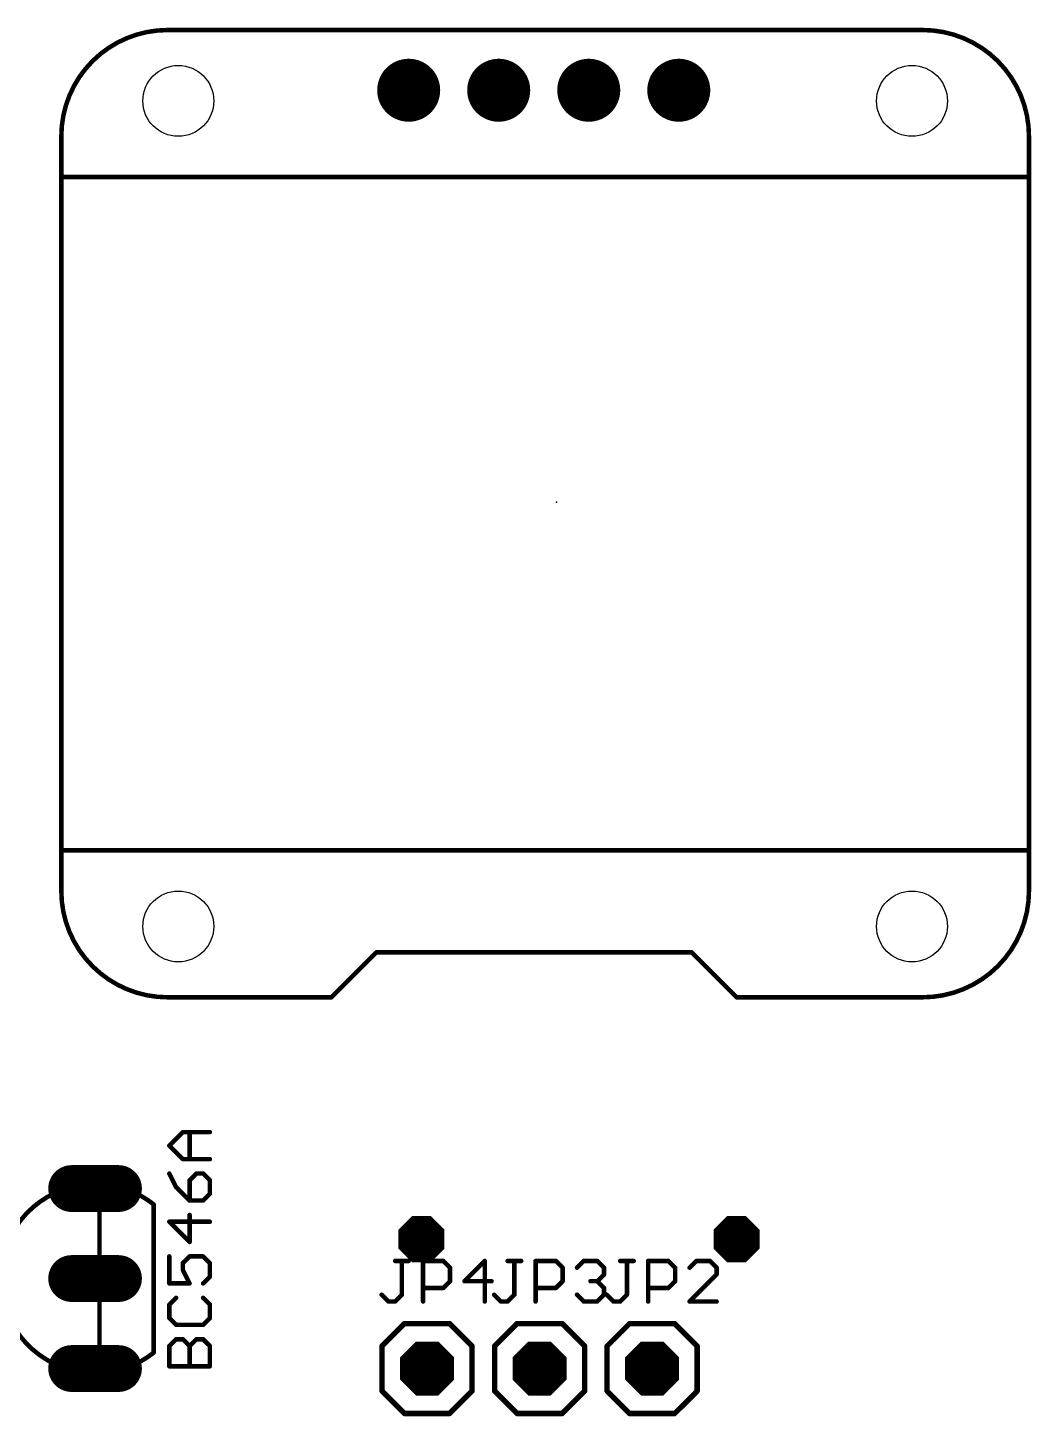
# Model space of a CAD drawing. Extents: x 1 to 130, y -4 to 46.
# Drawn here: x 41.28 to 69.59, y 5 to 44.19 of the extents above; entities that cross this region are included whole.
import ezdxf

# ---------------------------------------------------------------- set-up
doc = ezdxf.new("R2010")
doc.units = 0
doc.header["$MEASUREMENT"] = 0
doc.layers.get('0').update_dxf_attribs({"linetype": 'CONTINUOUS'})
for name, color, linetype in [('17', 94, 'CONTINUOUS'), ('18', 94, 'CONTINUOUS'), ('20', 178, 'CONTINUOUS'), ('21', 250, 'CONTINUOUS'), ('23', 178, 'CONTINUOUS'), ('25', 250, 'CONTINUOUS'), ('27', 250, 'CONTINUOUS'), ('51', 250, 'CONTINUOUS')]:
    doc.layers.add(name, color=color, linetype=linetype)

# ---------------------------------------------------------------- blocks, each defined once
blk = doc.blocks.new('RECT')
blk.add_solid([(-0.5, -0.5), (0.5, -0.5), (-0.5, 0.5), (0.5, 0.5)])
blk = doc.blocks.new('OCTAGONP')
at = {"const_width": 0.5}
blk.add_lwpolyline([(-0.25, -0.1036), (-0.25, 0.1036), (-0.1036, 0.25), (0.1036, 0.25), (0.25, 0.1036), (0.25, -0.1036), (0.1036, -0.25), (-0.1036, -0.25), (-0.25, -0.1036), (-0.25, 0.1036)], dxfattribs=at)
blk = doc.blocks.new('LONGP100')
at = {"const_width": 1}
blk.add_lwpolyline([(-0.5, 0), (0.5, 0)], dxfattribs=at)
at = {"const_width": 0.5}
for points in [[(-0.5, 0.25, 1), (-0.5, -0.25)], [(0.5, -0.25, 1), (0.5, 0.25)]]:
    blk.add_lwpolyline(points, format="xyb", dxfattribs=at)
blk = doc.blocks.new('ROUNDP')
at = {"const_width": 0.5}
blk.add_lwpolyline([(0, -0.25, 1), (0, 0.25, 1), (0, -0.25)], format="xyb", dxfattribs=at)
blk = doc.blocks.new('OCTAGONV')
at = {"const_width": 0.5}
blk.add_lwpolyline([(-0.25, -0.1036), (-0.25, 0.1036), (-0.1036, 0.25), (0.1036, 0.25), (0.25, 0.1036), (0.25, -0.1036), (0.1036, -0.25), (-0.1036, -0.25), (-0.25, -0.1036), (-0.25, 0.1036)], dxfattribs=at)

msp = doc.modelspace()

# ---------------------------------------------------------------- linework, layer by layer
at = {"layer": '20'}
for centre in [(45.5275, 42.1275), (66.2275, 42.1275), (45.5275, 18.8275), (66.2275, 18.8275)]:
    msp.add_circle(centre, 1, dxfattribs=at)
at = {"layer": '21'}
for points, const_width in [([(45.2275, 44.1275, 0.4142), (42.2275, 41.1275)], 0.127), ([(45.2275, 44.1593, 1), (45.2275, 44.0958)], 0.0635), ([(45.2275, 44.0958, 1), (45.2275, 44.1593)], 0.0635), ([(66.5275, 44.1593, 1), (66.5275, 44.0958)], 0.0635), ([(69.5275, 41.1275, 0.4142), (66.5275, 44.1275)], 0.127), ([(66.5275, 44.0958, 1), (66.5275, 44.1593)], 0.0635), ([(42.2593, 41.1275, 1), (42.1957, 41.1275)], 0.0635), ([(42.1957, 41.1275, 1), (42.2593, 41.1275)], 0.0635), ([(69.5593, 41.1275, 1), (69.4958, 41.1275)], 0.0635), ([(69.4958, 41.1275, 1), (69.5593, 41.1275)], 0.0635), ([(42.2275, 40.0093, 1), (42.2275, 39.9457)], 0.0635), ([(42.2593, 39.9775, 1), (42.1957, 39.9775)], 0.0635), ([(42.1957, 39.9775, 1), (42.2593, 39.9775)], 0.0635), ([(69.5593, 39.9775, 1), (69.4958, 39.9775)], 0.0635), ([(69.4958, 39.9775, 1), (69.5593, 39.9775)], 0.0635), ([(69.5275, 39.9457, 1), (69.5275, 40.0093)], 0.0635), ([(42.2275, 21.0093, 1), (42.2275, 20.9458)], 0.0635), ([(42.2593, 20.9775, 1), (42.1957, 20.9775)], 0.0635), ([(42.1957, 20.9775, 1), (42.2593, 20.9775)], 0.0635), ([(69.5593, 20.9775, 1), (69.4958, 20.9775)], 0.0635), ([(69.4958, 20.9775, 1), (69.5593, 20.9775)], 0.0635), ([(69.5275, 20.9458, 1), (69.5275, 21.0093)], 0.0635), ([(42.2275, 19.8275, 0.4142), (45.2275, 16.8275)], 0.127), ([(42.2593, 19.8275, 1), (42.1957, 19.8275)], 0.0635), ([(42.1957, 19.8275, 1), (42.2593, 19.8275)], 0.0635), ([(66.5275, 16.8275, 0.4142), (69.5275, 19.8275)], 0.127), ([(69.5593, 19.8275, 1), (69.4958, 19.8275)], 0.0635), ([(69.4958, 19.8275, 1), (69.5593, 19.8275)], 0.0635), ([(51.1175, 18.1292, 1), (51.1175, 18.0658)], 0.0635), ([(51.14, 18.075, 1), (51.095, 18.12)], 0.0635), ([(60.03, 18.12, 1), (59.985, 18.075)], 0.0635), ([(60.0075, 18.0658, 1), (60.0075, 18.1292)], 0.0635), ([(45.2275, 16.8592, 1), (45.2275, 16.7958)], 0.0635), ([(45.2275, 16.7958, 1), (45.2275, 16.8592)], 0.0635), ([(49.825, 16.85, 1), (49.87, 16.805)], 0.0635), ([(49.8475, 16.7958, 1), (49.8475, 16.8592)], 0.0635), ([(61.2775, 16.8592, 1), (61.2775, 16.7958)], 0.0635), ([(61.255, 16.805, 1), (61.3, 16.85)], 0.0635), ([(66.5275, 16.8592, 1), (66.5275, 16.7958)], 0.0635), ([(66.5275, 16.7958, 1), (66.5275, 16.8592)], 0.0635), ([(42.0441, 11.303, 0.6345), (42.0441, 6.477)], 0.127), ([(42.0576, 11.2743, 1), (42.0306, 11.3317)], 0.0635), ([(44.831, 10.985, 0.0595), (44.2918, 11.3147)], 0.127), ([(44.305, 11.3436, 1), (44.2786, 11.2858)], 0.0635), ([(44.8628, 10.985, 1), (44.7993, 10.985)], 0.0635), ([(44.8113, 10.9601, 1), (44.8507, 11.0099)], 0.0635), ([(43.3388, 10.294, 1), (43.2752, 10.294)], 0.0635), ([(43.2752, 10.026, 1), (43.3388, 10.026)], 0.0635), ([(43.3388, 7.754, 1), (43.2752, 7.754)], 0.0635), ([(43.2752, 7.486, 1), (43.3388, 7.486)], 0.0635), ([(51.9113, 7.6581, 1), (51.9113, 7.5819)], 0.0762), ([(51.9382, 7.5931, 1), (51.8843, 7.6469)], 0.0762), ([(53.2082, 7.6469, 1), (53.1543, 7.5931)], 0.0762), ([(53.1813, 7.5819, 1), (53.1813, 7.6581)], 0.0762), ([(55.0862, 7.6581, 1), (55.0862, 7.5819)], 0.0762), ([(55.1132, 7.5931, 1), (55.0593, 7.6469)], 0.0762), ([(56.3832, 7.6469, 1), (56.3293, 7.5931)], 0.0762), ([(56.3563, 7.5819, 1), (56.3563, 7.6581)], 0.0762), ([(58.2613, 7.6581, 1), (58.2613, 7.5819)], 0.0762), ([(58.2882, 7.5931, 1), (58.2343, 7.6469)], 0.0762), ([(59.5582, 7.6469, 1), (59.5043, 7.5931)], 0.0762), ([(59.5312, 7.5819, 1), (59.5312, 7.6581)], 0.0762), ([(51.3144, 6.985, 1), (51.2382, 6.985)], 0.0762), ([(53.8544, 6.985, 1), (53.7782, 6.985)], 0.0762), ([(54.4894, 6.985, 1), (54.4132, 6.985)], 0.0762), ([(57.0294, 6.985, 1), (56.9532, 6.985)], 0.0762), ([(57.6644, 6.985, 1), (57.5882, 6.985)], 0.0762), ([(60.2044, 6.985, 1), (60.1282, 6.985)], 0.0762), ([(44.3159, 6.4765, 0.057), (44.831, 6.795)], 0.127), ([(44.7993, 6.795, 1), (44.8628, 6.795)], 0.0635), ([(44.8507, 6.7701, 1), (44.8113, 6.8199)], 0.0635), ([(51.2493, 7.0119, 1), (51.3032, 6.9581)], 0.0762), ([(53.7893, 6.9581, 1), (53.8432, 7.0119)], 0.0762), ([(54.4243, 7.0119, 1), (54.4782, 6.9581)], 0.0762), ([(56.9643, 6.9581, 1), (57.0182, 7.0119)], 0.0762), ([(57.5993, 7.0119, 1), (57.6532, 6.9581)], 0.0762), ([(60.1393, 6.9581, 1), (60.1932, 7.0119)], 0.0762), ([(42.0306, 6.4483, 1), (42.0576, 6.5057)], 0.0635), ([(44.3024, 6.5052, 1), (44.3294, 6.4478)], 0.0635), ([(51.3032, 5.7419, 1), (51.2493, 5.6881)], 0.0762), ([(51.2382, 5.715, 1), (51.3144, 5.715)], 0.0762), ([(53.7782, 5.715, 1), (53.8544, 5.715)], 0.0762), ([(53.8432, 5.6881, 1), (53.7893, 5.7419)], 0.0762), ([(54.4782, 5.7419, 1), (54.4243, 5.6881)], 0.0762), ([(54.4132, 5.715, 1), (54.4894, 5.715)], 0.0762), ([(56.9532, 5.715, 1), (57.0294, 5.715)], 0.0762), ([(57.0182, 5.6881, 1), (56.9643, 5.7419)], 0.0762), ([(57.6532, 5.7419, 1), (57.5993, 5.6881)], 0.0762), ([(57.5882, 5.715, 1), (57.6644, 5.715)], 0.0762), ([(60.1282, 5.715, 1), (60.2044, 5.715)], 0.0762), ([(60.1932, 5.6881, 1), (60.1393, 5.7419)], 0.0762), ([(51.9113, 5.1181, 1), (51.9113, 5.0419)], 0.0762), ([(51.8843, 5.0531, 1), (51.9382, 5.1069)], 0.0762), ([(53.1543, 5.1069, 1), (53.2082, 5.0531)], 0.0762), ([(53.1813, 5.0419, 1), (53.1813, 5.1181)], 0.0762), ([(55.0862, 5.1181, 1), (55.0862, 5.0419)], 0.0762), ([(55.0593, 5.0531, 1), (55.1132, 5.1069)], 0.0762), ([(56.3293, 5.1069, 1), (56.3832, 5.0531)], 0.0762), ([(56.3563, 5.0419, 1), (56.3563, 5.1181)], 0.0762), ([(58.2613, 5.1181, 1), (58.2613, 5.0419)], 0.0762), ([(58.2343, 5.0531, 1), (58.2882, 5.1069)], 0.0762), ([(59.5043, 5.1069, 1), (59.5582, 5.0531)], 0.0762), ([(59.5312, 5.0419, 1), (59.5312, 5.1181)], 0.0762)]:
    msp.add_lwpolyline(points, format="xyb", dxfattribs=dict(at, const_width=const_width))
for points, const_width in [([(45.2275, 44.1275), (66.5275, 44.1275)], 0.127), ([(42.2275, 39.9775), (42.2275, 41.1275)], 0.127), ([(69.5275, 41.1275), (69.5275, 39.9775)], 0.127), ([(42.2275, 20.9775), (42.2275, 39.9775)], 0.127), ([(42.2275, 39.9775), (69.5275, 39.9775)], 0.127), ([(69.5275, 39.9775), (69.5275, 20.9775)], 0.127), ([(42.2275, 19.8275), (42.2275, 20.9775)], 0.127), ([(42.2275, 20.9775), (69.5275, 20.9775)], 0.127), ([(69.5275, 20.9775), (69.5275, 19.8275)], 0.127), ([(51.1175, 18.0975), (49.8475, 16.8275)], 0.127), ([(60.0075, 18.0975), (51.1175, 18.0975)], 0.127), ([(61.2775, 16.8275), (60.0075, 18.0975)], 0.127), ([(49.8475, 16.8275), (45.2275, 16.8275)], 0.127), ([(66.5275, 16.8275), (61.2775, 16.8275)], 0.127), ([(44.831, 6.795), (44.831, 10.985)], 0.127), ([(43.307, 10.294), (43.307, 10.026)], 0.127), ([(43.307, 7.754), (43.307, 7.486)], 0.127), ([(51.9113, 7.62), (51.2763, 6.985)], 0.1524), ([(51.9113, 7.62), (53.1813, 7.62)], 0.1524), ([(53.1813, 7.62), (53.8163, 6.985)], 0.1524), ([(55.0862, 7.62), (54.4513, 6.985)], 0.1524), ([(55.0862, 7.62), (56.3563, 7.62)], 0.1524), ([(56.3563, 7.62), (56.9913, 6.985)], 0.1524), ([(58.2613, 7.62), (57.6263, 6.985)], 0.1524), ([(58.2613, 7.62), (59.5312, 7.62)], 0.1524), ([(59.5312, 7.62), (60.1663, 6.985)], 0.1524), ([(51.2763, 6.985), (51.2763, 5.715)], 0.1524), ([(53.8163, 6.985), (53.8163, 5.715)], 0.1524), ([(54.4513, 6.985), (54.4513, 5.715)], 0.1524), ([(56.9913, 6.985), (56.9913, 5.715)], 0.1524), ([(57.6263, 6.985), (57.6263, 5.715)], 0.1524), ([(60.1663, 6.985), (60.1663, 5.715)], 0.1524), ([(51.2763, 5.715), (51.9113, 5.08)], 0.1524), ([(53.8163, 5.715), (53.1813, 5.08)], 0.1524), ([(54.4513, 5.715), (55.0862, 5.08)], 0.1524), ([(56.9913, 5.715), (56.3563, 5.08)], 0.1524), ([(57.6263, 5.715), (58.2613, 5.08)], 0.1524), ([(60.1663, 5.715), (59.5312, 5.08)], 0.1524), ([(53.1813, 5.08), (51.9113, 5.08)], 0.1524), ([(56.3563, 5.08), (55.0862, 5.08)], 0.1524), ([(59.5312, 5.08), (58.2613, 5.08)], 0.1524)]:
    msp.add_lwpolyline(points, dxfattribs=dict(at, const_width=const_width))
at = {"layer": '23'}
for p in [(56.1975, 30.7975), (41.91, 8.89), (52.5463, 6.35), (55.7213, 6.35), (58.8963, 6.35)]:
    msp.add_point(p, dxfattribs=at)
at = {"layer": '25', "const_width": 0.127}
for points in [[(51.6449, 9.3863), (52.0262, 9.3863)], [(51.8355, 8.433), (51.8355, 9.3863)], [(52.4329, 8.2423), (52.4329, 9.3863)], [(52.4329, 9.3863), (53.0049, 9.3863)], [(53.0049, 9.3863), (53.1956, 9.1956)], [(54.1743, 9.3863), (53.6023, 8.8143)], [(54.1743, 8.2423), (54.1743, 9.3863)], [(54.8199, 9.3863), (55.2012, 9.3863)], [(55.0105, 8.433), (55.0105, 9.3863)], [(55.6079, 8.2423), (55.6079, 9.3863)], [(55.6079, 9.3863), (56.1799, 9.3863)], [(56.1799, 9.3863), (56.3706, 9.1956)], [(56.7773, 9.1956), (56.968, 9.3863)], [(56.968, 9.3863), (57.3493, 9.3863)], [(57.3493, 9.3863), (57.54, 9.1956)], [(57.9949, 9.3863), (58.3762, 9.3863)], [(58.1855, 8.433), (58.1855, 9.3863)], [(58.7829, 8.2423), (58.7829, 9.3863)], [(58.7829, 9.3863), (59.3549, 9.3863)], [(59.3549, 9.3863), (59.5456, 9.1956)], [(60.143, 9.3863), (59.9523, 9.1956)], [(60.5243, 9.3863), (60.143, 9.3863)], [(60.715, 9.1956), (60.5243, 9.3863)], [(53.1956, 9.1956), (53.1956, 8.8143)], [(56.3706, 9.1956), (56.3706, 8.8143)], [(57.54, 9.005), (57.3493, 8.8143)], [(57.54, 9.1956), (57.54, 9.005)], [(59.5456, 9.1956), (59.5456, 8.8143)], [(59.9523, 8.2423), (60.715, 9.005)], [(60.715, 9.005), (60.715, 9.1956)], [(53.0049, 8.6236), (52.4329, 8.6236)], [(53.1956, 8.8143), (53.0049, 8.6236)], [(53.6023, 8.8143), (54.365, 8.8143)], [(56.1799, 8.6236), (55.6079, 8.6236)], [(56.3706, 8.8143), (56.1799, 8.6236)], [(57.3493, 8.8143), (57.1587, 8.8143)], [(57.3493, 8.8143), (57.54, 8.6236)], [(57.54, 8.6236), (57.54, 8.433)], [(59.3549, 8.6236), (58.7829, 8.6236)], [(59.5456, 8.8143), (59.3549, 8.6236)], [(51.2636, 8.433), (51.4542, 8.2423)], [(51.4542, 8.2423), (51.6449, 8.2423)], [(51.6449, 8.2423), (51.8355, 8.433)], [(54.4385, 8.433), (54.6292, 8.2423)], [(54.6292, 8.2423), (54.8199, 8.2423)], [(54.8199, 8.2423), (55.0105, 8.433)], [(56.968, 8.2423), (56.7773, 8.433)], [(57.3493, 8.2423), (56.968, 8.2423)], [(57.54, 8.433), (57.3493, 8.2423)], [(57.6136, 8.433), (57.8042, 8.2423)], [(57.8042, 8.2423), (57.9949, 8.2423)], [(57.9949, 8.2423), (58.1855, 8.433)], [(60.715, 8.2423), (59.9523, 8.2423)]]:
    msp.add_lwpolyline(points, dxfattribs=at)
at = {"layer": '25', "const_width": 0.0635}
for points in [[(51.6449, 9.418, 1), (51.6449, 9.3545)], [(51.8673, 9.3863, 1), (51.8038, 9.3863)], [(52.0262, 9.3545, 1), (52.0262, 9.418)], [(52.4647, 9.3863, 1), (52.4012, 9.3863)], [(52.4329, 9.418, 1), (52.4329, 9.3545)], [(53.0274, 9.4087, 1), (52.9825, 9.3638)], [(53.0049, 9.3545, 1), (53.0049, 9.418)], [(54.2061, 9.3863, 1), (54.1426, 9.3863)], [(54.1968, 9.3638, 1), (54.1519, 9.4087)], [(54.8199, 9.418, 1), (54.8199, 9.3545)], [(55.0423, 9.3863, 1), (54.9788, 9.3863)], [(55.2012, 9.3545, 1), (55.2012, 9.418)], [(55.6397, 9.3863, 1), (55.5762, 9.3863)], [(55.6079, 9.418, 1), (55.6079, 9.3545)], [(56.2024, 9.4087, 1), (56.1575, 9.3638)], [(56.1799, 9.3545, 1), (56.1799, 9.418)], [(56.968, 9.418, 1), (56.968, 9.3545)], [(56.9905, 9.3638, 1), (56.9456, 9.4087)], [(57.3718, 9.4087, 1), (57.3269, 9.3638)], [(57.3493, 9.3545, 1), (57.3493, 9.418)], [(57.9949, 9.418, 1), (57.9949, 9.3545)], [(58.2173, 9.3863, 1), (58.1538, 9.3863)], [(58.3762, 9.3545, 1), (58.3762, 9.418)], [(58.8147, 9.3863, 1), (58.7512, 9.3863)], [(58.7829, 9.418, 1), (58.7829, 9.3545)], [(59.3774, 9.4087, 1), (59.3325, 9.3638)], [(59.3549, 9.3545, 1), (59.3549, 9.418)], [(60.143, 9.418, 1), (60.143, 9.3545)], [(60.1655, 9.3638, 1), (60.1206, 9.4087)], [(60.5468, 9.4087, 1), (60.5019, 9.3638)], [(60.5243, 9.3545, 1), (60.5243, 9.418)], [(53.2273, 9.1956, 1), (53.1638, 9.1956)], [(53.1731, 9.1732, 1), (53.218, 9.2181)], [(56.4023, 9.1956, 1), (56.3388, 9.1956)], [(56.3481, 9.1732, 1), (56.393, 9.2181)], [(56.7549, 9.2181, 1), (56.7998, 9.1732)], [(57.5717, 9.1956, 1), (57.5082, 9.1956)], [(57.5082, 9.005, 1), (57.5717, 9.005)], [(57.5175, 9.1732, 1), (57.5624, 9.2181)], [(57.5624, 8.9825, 1), (57.5175, 9.0274)], [(59.5773, 9.1956, 1), (59.5138, 9.1956)], [(59.5231, 9.1732, 1), (59.568, 9.2181)], [(59.9299, 9.2181, 1), (59.9748, 9.1732)], [(60.7467, 9.1956, 1), (60.6832, 9.1956)], [(60.6832, 9.005, 1), (60.7467, 9.005)], [(60.6925, 9.1732, 1), (60.7374, 9.2181)], [(60.7374, 8.9825, 1), (60.6925, 9.0274)], [(52.4329, 8.6554, 1), (52.4329, 8.5919)], [(52.9825, 8.6461, 1), (53.0274, 8.6012)], [(53.0049, 8.5919, 1), (53.0049, 8.6554)], [(53.1638, 8.8143, 1), (53.2273, 8.8143)], [(53.218, 8.7918, 1), (53.1731, 8.8367)], [(53.6023, 8.846, 1), (53.6023, 8.7825)], [(53.5799, 8.8367, 1), (53.6248, 8.7918)], [(54.365, 8.7825, 1), (54.365, 8.846)], [(55.6079, 8.6554, 1), (55.6079, 8.5919)], [(56.1575, 8.6461, 1), (56.2024, 8.6012)], [(56.1799, 8.5919, 1), (56.1799, 8.6554)], [(56.3388, 8.8143, 1), (56.4023, 8.8143)], [(56.393, 8.7918, 1), (56.3481, 8.8367)], [(57.1587, 8.846, 1), (57.1587, 8.7825)], [(57.3718, 8.8367, 1), (57.3269, 8.7918)], [(57.3269, 8.8367, 1), (57.3718, 8.7918)], [(57.3493, 8.7825, 1), (57.3493, 8.846)], [(57.5717, 8.6236, 1), (57.5082, 8.6236)], [(57.5175, 8.6012, 1), (57.5624, 8.6461)], [(58.7829, 8.6554, 1), (58.7829, 8.5919)], [(59.3325, 8.6461, 1), (59.3774, 8.6012)], [(59.3549, 8.5919, 1), (59.3549, 8.6554)], [(59.5138, 8.8143, 1), (59.5773, 8.8143)], [(59.568, 8.7918, 1), (59.5231, 8.8367)], [(51.286, 8.4554, 1), (51.2411, 8.4105)], [(51.4542, 8.2741, 1), (51.4542, 8.2105)], [(51.4318, 8.2198, 1), (51.4767, 8.2648)], [(51.6224, 8.2648, 1), (51.6673, 8.2198)], [(51.6449, 8.2105, 1), (51.6449, 8.2741)], [(51.8038, 8.433, 1), (51.8673, 8.433)], [(51.858, 8.4105, 1), (51.8131, 8.4554)], [(52.4012, 8.2423, 1), (52.4647, 8.2423)], [(54.1426, 8.2423, 1), (54.2061, 8.2423)], [(54.461, 8.4554, 1), (54.4161, 8.4105)], [(54.6292, 8.2741, 1), (54.6292, 8.2105)], [(54.6068, 8.2198, 1), (54.6517, 8.2648)], [(54.7974, 8.2648, 1), (54.8423, 8.2198)], [(54.8199, 8.2105, 1), (54.8199, 8.2741)], [(54.9788, 8.433, 1), (55.0423, 8.433)], [(55.033, 8.4105, 1), (54.9881, 8.4554)], [(55.5762, 8.2423, 1), (55.6397, 8.2423)], [(56.7998, 8.4554, 1), (56.7549, 8.4105)], [(56.968, 8.2741, 1), (56.968, 8.2105)], [(56.9456, 8.2198, 1), (56.9905, 8.2648)], [(57.3269, 8.2648, 1), (57.3718, 8.2198)], [(57.3493, 8.2105, 1), (57.3493, 8.2741)], [(57.5082, 8.433, 1), (57.5717, 8.433)], [(57.5624, 8.4105, 1), (57.5175, 8.4554)], [(57.636, 8.4554, 1), (57.5911, 8.4105)], [(57.8042, 8.2741, 1), (57.8042, 8.2105)], [(57.7818, 8.2198, 1), (57.8267, 8.2648)], [(57.9724, 8.2648, 1), (58.0173, 8.2198)], [(57.9949, 8.2105, 1), (57.9949, 8.2741)], [(58.1538, 8.433, 1), (58.2173, 8.433)], [(58.208, 8.4105, 1), (58.1631, 8.4554)], [(58.7512, 8.2423, 1), (58.8147, 8.2423)], [(59.9523, 8.2741, 1), (59.9523, 8.2105)], [(59.9299, 8.2648, 1), (59.9748, 8.2198)], [(60.715, 8.2105, 1), (60.715, 8.2741)]]:
    msp.add_lwpolyline(points, format="xyb", dxfattribs=at)
at = {"layer": '27', "const_width": 0.127}
for points in [[(45.2745, 12.6418), (45.6559, 13.0231)], [(45.6559, 13.0231), (46.4185, 13.0231)], [(45.8465, 12.2605), (45.8465, 13.0231)], [(45.6559, 12.2605), (45.2745, 12.6418)], [(46.4185, 12.2605), (45.6559, 12.2605)], [(45.2745, 11.8537), (45.4652, 11.4724)], [(46.0372, 11.8537), (45.8465, 11.6631)], [(46.2278, 11.8537), (46.0372, 11.8537)], [(46.4185, 11.6631), (46.2278, 11.8537)], [(45.4652, 11.4724), (45.8465, 11.0911)], [(45.8465, 11.6631), (45.8465, 11.0911)], [(46.4185, 11.2818), (46.4185, 11.6631)], [(45.8465, 11.0911), (46.2278, 11.0911)], [(46.2278, 11.0911), (46.4185, 11.2818)], [(45.8465, 9.9217), (45.8465, 10.6843)], [(46.4185, 10.4937), (45.2745, 10.4937)], [(45.2745, 10.4937), (45.8465, 9.9217)], [(45.2745, 9.5149), (45.2745, 8.7523)], [(45.6559, 9.3243), (45.8465, 9.5149)], [(45.8465, 9.5149), (46.2278, 9.5149)], [(46.2278, 9.5149), (46.4185, 9.3243)], [(45.6559, 9.1336), (45.6559, 9.3243)], [(45.8465, 8.7523), (45.6559, 9.1336)], [(46.4185, 9.3243), (46.4185, 8.943)], [(45.2745, 8.7523), (45.8465, 8.7523)], [(46.4185, 8.943), (46.2278, 8.7523)], [(45.4652, 8.3455), (45.2745, 8.1549)], [(46.4185, 8.1549), (46.2278, 8.3455)], [(45.2745, 8.1549), (45.2745, 7.7736)], [(46.4185, 7.7736), (46.4185, 8.1549)], [(45.2745, 7.7736), (45.4652, 7.5829)], [(45.4652, 7.5829), (46.2278, 7.5829)], [(46.2278, 7.5829), (46.4185, 7.7736)], [(45.2745, 6.9855), (45.4652, 7.1762)], [(45.4652, 7.1762), (45.6559, 7.1762)], [(45.6559, 7.1762), (45.8465, 6.9855)], [(45.8465, 6.9855), (46.0372, 7.1762)], [(46.0372, 7.1762), (46.2278, 7.1762)], [(46.2278, 7.1762), (46.4185, 6.9855)], [(45.2745, 6.4135), (45.2745, 6.9855)], [(45.8465, 6.4135), (45.8465, 6.9855)], [(46.4185, 6.9855), (46.4185, 6.4135)], [(46.4185, 6.4135), (45.2745, 6.4135)]]:
    msp.add_lwpolyline(points, dxfattribs=at)
at = {"layer": '27', "const_width": 0.0635}
for points in [[(45.6559, 13.0549, 1), (45.6559, 12.9914)], [(45.6783, 13.0007, 1), (45.6334, 13.0456)], [(45.8783, 13.0231, 1), (45.8148, 13.0231)], [(46.4185, 12.9914, 1), (46.4185, 13.0549)], [(45.297, 12.6643, 1), (45.2521, 12.6194)], [(45.2521, 12.6643, 1), (45.297, 12.6194)], [(45.6559, 12.2922, 1), (45.6559, 12.2287)], [(45.6334, 12.238, 1), (45.6783, 12.2829)], [(45.8148, 12.2605, 1), (45.8783, 12.2605)], [(46.4185, 12.2287, 1), (46.4185, 12.2922)], [(45.3029, 11.8679, 1), (45.2461, 11.8395)], [(46.0372, 11.8855, 1), (46.0372, 11.822)], [(46.0596, 11.8313, 1), (46.0147, 11.8762)], [(46.2503, 11.8762, 1), (46.2054, 11.8313)], [(46.2278, 11.822, 1), (46.2278, 11.8855)], [(45.4876, 11.4949, 1), (45.4427, 11.45)], [(45.4368, 11.4582, 1), (45.4936, 11.4866)], [(45.8783, 11.6631, 1), (45.8148, 11.6631)], [(45.8241, 11.6855, 1), (45.869, 11.6406)], [(46.4503, 11.6631, 1), (46.3867, 11.6631)], [(46.396, 11.6406, 1), (46.441, 11.6855)], [(45.8465, 11.1228, 1), (45.8465, 11.0593)], [(45.8148, 11.0911, 1), (45.8783, 11.0911)], [(45.8241, 11.0686, 1), (45.869, 11.1135)], [(46.2054, 11.1135, 1), (46.2503, 11.0686)], [(46.2278, 11.0593, 1), (46.2278, 11.1228)], [(46.3867, 11.2818, 1), (46.4503, 11.2818)], [(46.441, 11.2593, 1), (46.396, 11.3042)], [(45.8783, 10.6843, 1), (45.8148, 10.6843)], [(45.2745, 10.5254, 1), (45.2745, 10.4619)], [(45.297, 10.5161, 1), (45.2521, 10.4712)], [(46.4185, 10.4619, 1), (46.4185, 10.5254)], [(45.8148, 9.9217, 1), (45.8783, 9.9217)], [(45.8241, 9.8992, 1), (45.869, 9.9441)], [(45.3063, 9.5149, 1), (45.2428, 9.5149)], [(45.8465, 9.5467, 1), (45.8465, 9.4832)], [(45.869, 9.4925, 1), (45.8241, 9.5374)], [(46.2503, 9.5374, 1), (46.2054, 9.4925)], [(46.2278, 9.4832, 1), (46.2278, 9.5467)], [(45.6876, 9.3243, 1), (45.6241, 9.3243)], [(45.6241, 9.1336, 1), (45.6876, 9.1336)], [(45.6334, 9.3467, 1), (45.6783, 9.3018)], [(45.6842, 9.1478, 1), (45.6275, 9.1194)], [(46.4503, 9.3243, 1), (46.3867, 9.3243)], [(46.396, 9.3018, 1), (46.441, 9.3467)], [(45.2745, 8.784, 1), (45.2745, 8.7205)], [(45.2428, 8.7523, 1), (45.3063, 8.7523)], [(45.8181, 8.7381, 1), (45.8749, 8.7665)], [(45.8465, 8.7205, 1), (45.8465, 8.784)], [(46.2054, 8.7747, 1), (46.2503, 8.7298)], [(46.3867, 8.943, 1), (46.4503, 8.943)], [(46.441, 8.9205, 1), (46.396, 8.9654)], [(45.4876, 8.3231, 1), (45.4427, 8.368)], [(46.2503, 8.368, 1), (46.2054, 8.3231)], [(45.3063, 8.1549, 1), (45.2428, 8.1549)], [(45.2521, 8.1773, 1), (45.297, 8.1324)], [(46.4503, 8.1549, 1), (46.3867, 8.1549)], [(46.396, 8.1324, 1), (46.441, 8.1773)], [(45.2428, 7.7736, 1), (45.3063, 7.7736)], [(45.297, 7.796, 1), (45.2521, 7.7511)], [(45.4652, 7.6146, 1), (45.4652, 7.5511)], [(45.4427, 7.5604, 1), (45.4876, 7.6053)], [(46.2054, 7.6053, 1), (46.2503, 7.5604)], [(46.2278, 7.5511, 1), (46.2278, 7.6146)], [(46.3867, 7.7736, 1), (46.4503, 7.7736)], [(46.441, 7.7511, 1), (46.396, 7.796)], [(45.4652, 7.2079, 1), (45.4652, 7.1444)], [(45.4876, 7.1537, 1), (45.4427, 7.1986)], [(45.6783, 7.1986, 1), (45.6334, 7.1537)], [(45.6559, 7.1444, 1), (45.6559, 7.2079)], [(46.0372, 7.2079, 1), (46.0372, 7.1444)], [(46.0596, 7.1537, 1), (46.0147, 7.1986)], [(46.2503, 7.1986, 1), (46.2054, 7.1537)], [(46.2278, 7.1444, 1), (46.2278, 7.2079)], [(45.3063, 6.9855, 1), (45.2428, 6.9855)], [(45.2521, 7.0079, 1), (45.297, 6.963)], [(45.8783, 6.9855, 1), (45.8148, 6.9855)], [(45.8241, 7.0079, 1), (45.869, 6.963)], [(45.8241, 6.963, 1), (45.869, 7.0079)], [(46.4503, 6.9855, 1), (46.3867, 6.9855)], [(46.396, 6.963, 1), (46.441, 7.0079)], [(45.2745, 6.4452, 1), (45.2745, 6.3818)], [(45.2428, 6.4135, 1), (45.3063, 6.4135)], [(45.8148, 6.4135, 1), (45.8783, 6.4135)], [(46.3867, 6.4135, 1), (46.4503, 6.4135)], [(46.4185, 6.3818, 1), (46.4185, 6.4452)]]:
    msp.add_lwpolyline(points, format="xyb", dxfattribs=at)
at = {"layer": '51'}
for points, const_width in [([(43.307, 11.554, 0.1225), (42.0441, 11.303)], 0.127), ([(43.3388, 11.554, 1), (43.2752, 11.554)], 0.0635), ([(44.3159, 11.303, 0.0984), (43.307, 11.554)], 0.127), ([(43.3085, 11.5857, 1), (43.3055, 11.5223)], 0.0635), ([(43.3055, 11.5223, 1), (43.3085, 11.5857)], 0.0635), ([(42.0306, 11.3317, 1), (42.0576, 11.2743)], 0.0635), ([(44.3024, 11.2743, 1), (44.3294, 11.3317)], 0.0635), ([(43.2752, 10.294, 1), (43.3388, 10.294)], 0.0635), ([(43.3388, 10.026, 1), (43.2752, 10.026)], 0.0635), ([(43.2752, 7.754, 1), (43.3388, 7.754)], 0.0635), ([(43.3388, 7.486, 1), (43.2752, 7.486)], 0.0635), ([(42.0441, 6.477, 0.1225), (43.307, 6.226)], 0.127), ([(42.0576, 6.5057, 1), (42.0306, 6.4483)], 0.0635), ([(43.307, 6.226, 0.0984), (44.3159, 6.477)], 0.127), ([(43.3055, 6.2577, 1), (43.3085, 6.1943)], 0.0635), ([(43.3085, 6.1943, 1), (43.3055, 6.2577)], 0.0635), ([(44.3294, 6.4483, 1), (44.3024, 6.5057)], 0.0635), ([(43.2752, 6.226, 1), (43.3388, 6.226)], 0.0635)]:
    msp.add_lwpolyline(points, format="xyb", dxfattribs=dict(at, const_width=const_width))
at = {"layer": '51', "const_width": 0.127}
for points in [[(43.307, 11.554), (43.307, 10.294)], [(43.307, 10.026), (43.307, 7.754)], [(43.307, 7.486), (43.307, 6.226)]]:
    msp.add_lwpolyline(points, dxfattribs=at)

# ---------------------------------------------------------------- block references
at = {"layer": '17'}
for name, p, xscale, yscale, rotation in [('ROUNDP', (52.0275, 42.4275), 1.778, 1.778, 270), ('ROUNDP', (52.0275, 42.4275), 1.778, 1.778, 270), ('ROUNDP', (54.5675, 42.4275), 1.778, 1.778, 180), ('ROUNDP', (54.5675, 42.4275), 1.778, 1.778, 180), ('ROUNDP', (57.1075, 42.4275), 1.778, 1.778, 180), ('ROUNDP', (57.1075, 42.4275), 1.778, 1.778, 180), ('ROUNDP', (59.6475, 42.4275), 1.778, 1.778, 180), ('ROUNDP', (59.6475, 42.4275), 1.778, 1.778, 180), ('LONGP100', (43.18, 11.43), 1.3208, 1.3208, 180), ('LONGP100', (43.18, 11.43), 1.3208, 1.3208, 180), ('LONGP100', (43.18, 8.89), 1.3208, 1.3208, 180), ('LONGP100', (43.18, 8.89), 1.3208, 1.3208, 180), ('LONGP100', (43.18, 6.35), 1.3208, 1.3208, 180), ('LONGP100', (43.18, 6.35), 1.3208, 1.3208, 180)]:
    msp.add_blockref(name, p, dxfattribs=dict(at, xscale=xscale, yscale=yscale, rotation=rotation))
at = {"layer": '17', "xscale": 1.524, "yscale": 1.524}
for p in [(52.5463, 6.35), (52.5463, 6.35), (55.7213, 6.35), (55.7213, 6.35), (58.8963, 6.35), (58.8963, 6.35)]:
    msp.add_blockref('OCTAGONP', p, dxfattribs=at)
at = {"layer": '18', "xscale": 1.3, "yscale": 1.3}
for p in [(52.3875, 10.0013), (61.2775, 10.0013)]:
    msp.add_blockref('OCTAGONV', p, dxfattribs=at)
at = {"layer": '51', "xscale": 0.508, "yscale": 0.508}
for p in [(52.5463, 6.35), (55.7213, 6.35), (58.8963, 6.35)]:
    msp.add_blockref('RECT', p, dxfattribs=at)

doc.saveas('drawing.dxf')
